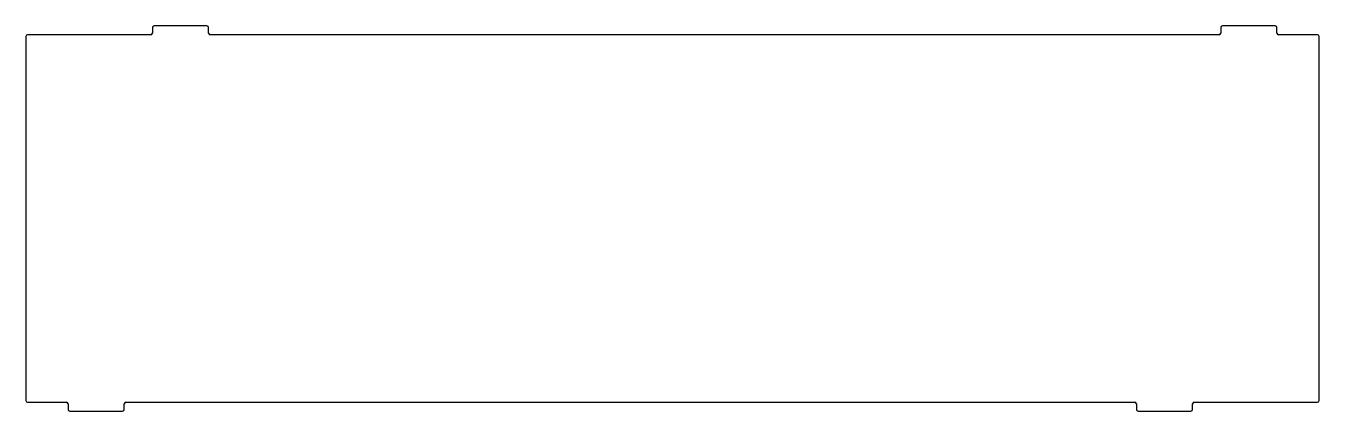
# Model space of a CAD drawing. Header units: inches. Extents: x 0 to 11.5, y 0 to 3.4.
import ezdxf

# ---------------------------------------------------------------- set-up
doc = ezdxf.new("R2010")
doc.units = ezdxf.units.IN
doc.header["$MEASUREMENT"] = 0

msp = doc.modelspace()

# ---------------------------------------------------------------- linework, layer by layer
for p, q in [((1.11, 3.343), (0.015, 3.343)), ((1.125, 3.407), (1.125, 3.358)), ((1.61, 3.422), (1.14, 3.422)), ((1.625, 3.358), (1.625, 3.407)), ((10.61, 3.343), (1.64, 3.343)), ((10.625, 3.407), (10.625, 3.358)), ((11.11, 3.422), (10.64, 3.422)), ((11.125, 3.358), (11.125, 3.407)), ((11.485, 3.343), (11.14, 3.343)), ((0, 3.328), (0, 0.094)), ((11.5, 0.094), (11.5, 3.328)), ((0.015, 0.079), (0.36, 0.079)), ((0.375, 0.064), (0.375, 0.015)), ((0.39, 0), (0.86, 0)), ((0.875, 0.015), (0.875, 0.064)), ((0.89, 0.079), (9.86, 0.079)), ((9.875, 0.064), (9.875, 0.015)), ((9.89, 0), (10.36, 0)), ((10.375, 0.015), (10.375, 0.064)), ((10.39, 0.079), (11.485, 0.079))]:
    msp.add_line(p, q)
for centre, start, end in [((0.015, 3.328), 90, 180), ((1.11, 3.358), 270, 0), ((1.14, 3.407), 90, 180), ((1.61, 3.407), 0, 90), ((1.64, 3.358), 180, 270), ((10.61, 3.358), 270, 0), ((10.64, 3.407), 90, 180), ((11.11, 3.407), 0, 90), ((11.14, 3.358), 180, 270), ((11.485, 3.328), 0, 90), ((0.015, 0.094), 180, 270), ((0.36, 0.064), 0, 90), ((0.39, 0.015), 180, 270), ((0.86, 0.015), 270, 360), ((0.89, 0.064), 90, 180), ((9.86, 0.064), 0, 90), ((9.89, 0.015), 180, 270), ((10.36, 0.015), 270, 360), ((10.39, 0.064), 90, 180), ((11.485, 0.094), 270, 0)]:
    msp.add_arc(centre, 0.015, start, end)

doc.saveas('drawing.dxf')
